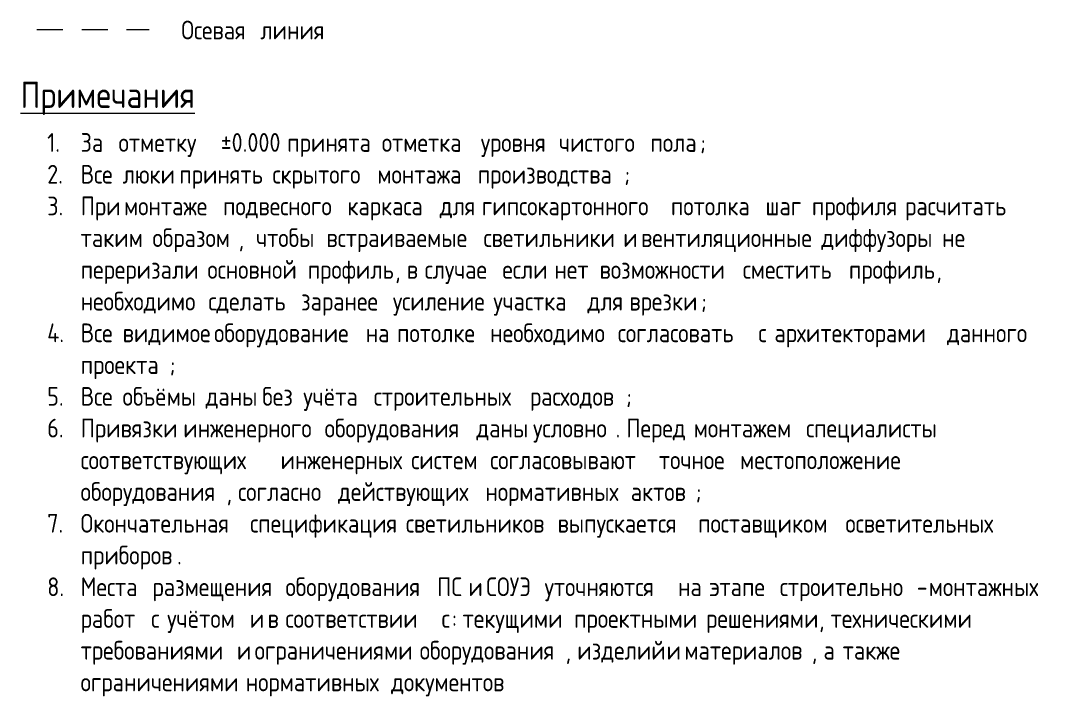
# Model space of a CAD drawing. Header units: millimetres. Extents: x 81303 to 275082, y -8553 to 29000.
# Drawn here: x 125732.9 to 125870, y 2999.4 to 3089.5 of the extents above; entities that cross this region are included whole.
import ezdxf

# ---------------------------------------------------------------- set-up
doc = ezdxf.new("R2010")
doc.units = ezdxf.units.MM
doc.linetypes.add('01 Штриховая _4 мм_', pattern=[6, 3.5, -2.5])
doc.layers.add('A-DETL-3', color=7, linetype='01 Штриховая _4 мм_', lineweight=9)
doc.layers.add('G-ANNO-TEXT', color=7, linetype='Continuous', lineweight=9)
doc.styles.add('GOST Common_2', font='GOST_Common.ttf', dxfattribs={"width": 0.9, "height": 3.5})
doc.styles.add('GOST Common_3', font='GOST_Common.ttf', dxfattribs={"width": 0.9, "height": 2.5})

msp = doc.modelspace()

# ---------------------------------------------------------------- linework, layer by layer
at = {"layer": 'A-DETL-3'}
msp.add_line((125735.1, 3088.35), (125750.1, 3088.35), dxfattribs=at)

# ---------------------------------------------------------------- texts
at = {"layer": 'G-ANNO-TEXT', "attachment_point": 1}
for s, insert, char_height, width, style in [('Осевая', (125754.4, 3089.53), 2.5, 11.8329, 'GOST Common_3'), ('\\fGOST Common|b0|i0|c204|p34|;\\W.9; ', (125764.16, 3089.53), 2.5, 0.938, 'GOST Common_3'), ('линия', (125764.93, 3089.53), 2.5, 9.7405, 'GOST Common_3'), ('\\LПримечания', (125732.94, 3081.38), 3.5, 28.4278, 'GOST Common_2'), ('1.', (125736.5, 3074.53), 2.5, 5.4117, 'GOST Common_3'), ('За', (125740.96, 3074.53), 2.5, 4.257, 'GOST Common_3'), ('отметку', (125746.02, 3074.53), 2.5, 14.8633, 'GOST Common_3'), (' ±0.000 ', (125758.28, 3074.53), 2.5, 12.4101, 'GOST Common_3'), ('принята', (125768.52, 3074.53), 2.5, 14.3582, 'GOST Common_3'), ('\\fGOST Common|b0|i0|c204|p34|;\\W.9; ', (125780.37, 3074.53), 2.5, 0.938, 'GOST Common_3'), ('отметка', (125781.14, 3074.53), 2.5, 15.0797, 'GOST Common_3'), ('\\fGOST Common|b0|i0|c204|p34|;\\W.9; ', (125793.59, 3074.53), 2.5, 0.938, 'GOST Common_3'), ('уровня', (125794.36, 3074.53), 2.5, 11.6886, 'GOST Common_3'), ('\\fGOST Common|b0|i0|c204|p34|;\\W.9; ', (125804, 3074.53), 2.5, 0.938, 'GOST Common_3'), ('чистого', (125804.78, 3074.53), 2.5, 13.8532, 'GOST Common_3'), ('\\fGOST Common|b0|i0|c204|p34|;\\W.9; ', (125816.21, 3074.53), 2.5, 0.938, 'GOST Common_3'), ('пола', (125816.98, 3074.53), 2.5, 8.0089, 'GOST Common_3'), ('\\fGOST Common|b0|i0|c204|p34|;\\W.9;;', (125823.59, 3074.53), 2.5, 0.938, 'GOST Common_3'), ('2.', (125736.5, 3070.29), 2.5, 5.4117, 'GOST Common_3'), ('Все', (125740.96, 3070.29), 2.5, 5.8443, 'GOST Common_3'), ('\\fGOST Common|b0|i0|c204|p34|;\\W.9; ', (125745.78, 3070.29), 2.5, 0.938, 'GOST Common_3'), ('люки', (125746.56, 3070.29), 2.5, 8.2253, 'GOST Common_3'), ('\\fGOST Common|b0|i0|c204|p34|;\\W.9; ', (125753.34, 3070.29), 2.5, 0.938, 'GOST Common_3'), ('принять', (125754.12, 3070.29), 2.5, 14.1418, 'GOST Common_3'), ('\\fGOST Common|b0|i0|c204|p34|;\\W.9; ', (125765.79, 3070.29), 2.5, 0.938, 'GOST Common_3'), ('скрытого', (125766.56, 3070.29), 2.5, 16.0177, 'GOST Common_3'), ('\\fGOST Common|b0|i0|c204|p34|;\\W.9; ', (125779.78, 3070.29), 2.5, 0.938, 'GOST Common_3'), ('монтажа', (125780.55, 3070.29), 2.5, 15.2962, 'GOST Common_3'), ('\\fGOST Common|b0|i0|c204|p34|;\\W.9; ', (125793.17, 3070.29), 2.5, 0.938, 'GOST Common_3'), ('производства', (125793.94, 3070.29), 2.5, 23.6658, 'GOST Common_3'), ('\\fGOST Common|b0|i0|c204|p34|;\\W.9;;', (125813.47, 3070.29), 2.5, 0.938, 'GOST Common_3'), ('3.', (125736.5, 3066.06), 2.5, 5.4117, 'GOST Common_3'), ('При', (125740.96, 3066.06), 2.5, 6.0608, 'GOST Common_3'), ('\\fGOST Common|b0|i0|c204|p34|;\\W.9; ', (125745.96, 3066.06), 2.5, 0.938, 'GOST Common_3'), ('монтаже', (125746.74, 3066.06), 2.5, 15.0797, 'GOST Common_3'), ('\\fGOST Common|b0|i0|c204|p34|;\\W.9; ', (125759.18, 3066.06), 2.5, 0.938, 'GOST Common_3'), ('подвесного', (125759.95, 3066.06), 2.5, 19.1924, 'GOST Common_3'), ('\\fGOST Common|b0|i0|c204|p34|;\\W.9; ', (125775.79, 3066.06), 2.5, 0.938, 'GOST Common_3'), ('каркаса', (125776.56, 3066.06), 2.5, 13.9975, 'GOST Common_3'), ('\\fGOST Common|b0|i0|c204|p34|;\\W.9; ', (125788.11, 3066.06), 2.5, 0.938, 'GOST Common_3'), ('для', (125788.88, 3066.06), 2.5, 5.8443, 'GOST Common_3'), ('\\fGOST Common|b0|i0|c204|p34|;\\W.9; ', (125793.71, 3066.06), 2.5, 0.938, 'GOST Common_3'), ('гипсокартонного', (125794.48, 3066.06), 2.5, 29.6544, 'GOST Common_3'), ('\\fGOST Common|b0|i0|c204|p34|;\\W.9; ', (125818.95, 3066.06), 2.5, 0.938, 'GOST Common_3'), ('потолка', (125819.72, 3066.06), 2.5, 14.3582, 'GOST Common_3'), ('\\fGOST Common|b0|i0|c204|p34|;\\W.9; ', (125831.57, 3066.06), 2.5, 0.938, 'GOST Common_3'), ('шаг', (125832.34, 3066.06), 2.5, 6.5658, 'GOST Common_3'), ('\\fGOST Common|b0|i0|c204|p34|;\\W.9; ', (125837.76, 3066.06), 2.5, 0.938, 'GOST Common_3'), ('профиля', (125838.53, 3066.06), 2.5, 14.1418, 'GOST Common_3'), ('\\fGOST Common|b0|i0|c204|p34|;\\W.9; ', (125850.2, 3066.06), 2.5, 0.938, 'GOST Common_3'), ('расчитать', (125850.97, 3066.06), 2.5, 18.6873, 'GOST Common_3'), ('\\fGOST Common|b0|i0|c204|p34|;\\W.9; ', (125866.39, 3066.06), 2.5, 0.938, 'GOST Common_3'), ('\\fGOST Common|b0|i0|c204|p34|;\\W.9; ', (125749.77, 3061.83), 2.5, 0.938, 'GOST Common_3'), ('образом', (125750.55, 3061.83), 2.5, 13.9253, 'GOST Common_3'), ('чтобы', (125764.36, 3061.83), 2.5, 10.462, 'GOST Common_3'), ('\\fGOST Common|b0|i0|c204|p34|;\\W.9; ', (125772.99, 3061.83), 2.5, 0.938, 'GOST Common_3'), ('\\fGOST Common|b0|i0|c204|p34|;\\W.9; ', (125793.94, 3061.83), 2.5, 0.938, 'GOST Common_3'), ('\\fGOST Common|b0|i0|c204|p34|;\\W.9; ', (125812.58, 3061.83), 2.5, 0.938, 'GOST Common_3'), ('\\fGOST Common|b0|i0|c204|p34|;\\W.9; ', (125814.96, 3061.83), 2.5, 0.938, 'GOST Common_3'), ('\\fGOST Common|b0|i0|c204|p34|;\\W.9; ', (125839.01, 3061.83), 2.5, 0.938, 'GOST Common_3'), ('диффузоры', (125839.78, 3061.83), 2.5, 18.6152, 'GOST Common_3'), ('\\fGOST Common|b0|i0|c204|p34|;\\W.9; ', (125855.14, 3061.83), 2.5, 0.938, 'GOST Common_3'), ('\\fGOST Common|b0|i0|c204|p34|;\\W.9; ', (125859.13, 3061.83), 2.5, 0.938, 'GOST Common_3'), ('таким', (125740.96, 3061.83), 2.5, 10.6785, 'GOST Common_3'), ('встраиваемые', (125773.76, 3061.83), 2.5, 24.4595, 'GOST Common_3'), ('светильники', (125794.72, 3061.83), 2.5, 21.6456, 'GOST Common_3'), ('\\fGOST Common|b0|i0|c204|p34|;\\W.9;и', (125813.35, 3061.83), 2.5, 1.9481, 'GOST Common_3'), ('вентиляционные', (125815.73, 3061.83), 2.5, 28.2114, 'GOST Common_3'), ('не', (125855.92, 3061.83), 2.5, 3.8962, 'GOST Common_3'), (',  ', (125762.04, 3061.83), 2.5, 2.8139, 'GOST Common_3'), ('переризали', (125740.96, 3057.59), 2.5, 19.5532, 'GOST Common_3'), ('\\fGOST Common|b0|i0|c204|p34|;\\W.9; ', (125757.09, 3057.59), 2.5, 0.938, 'GOST Common_3'), ('основной', (125757.87, 3057.59), 2.5, 15.2962, 'GOST Common_3'), ('\\fGOST Common|b0|i0|c204|p34|;\\W.9; ', (125770.49, 3057.59), 2.5, 0.938, 'GOST Common_3'), ('профиль', (125771.26, 3057.59), 2.5, 14.1418, 'GOST Common_3'), ('\\fGOST Common|b0|i0|c204|p34|;\\W.9; ', (125786.09, 3057.59), 2.5, 0.938, 'GOST Common_3'), ('\\fGOST Common|b0|i0|c204|p34|;\\W.9; ', (125796.44, 3057.59), 2.5, 0.938, 'GOST Common_3'), ('\\fGOST Common|b0|i0|c204|p34|;\\W.9; ', (125803.41, 3057.59), 2.5, 0.938, 'GOST Common_3'), ('\\fGOST Common|b0|i0|c204|p34|;\\W.9; ', (125809.42, 3057.59), 2.5, 0.938, 'GOST Common_3'), ('возможности', (125810.2, 3057.59), 2.5, 22.2228, 'GOST Common_3'), ('\\fGOST Common|b0|i0|c204|p34|;\\W.9; ', (125828.53, 3057.59), 2.5, 0.938, 'GOST Common_3'), ('\\fGOST Common|b0|i0|c204|p34|;\\W.9; ', (125842.7, 3057.59), 2.5, 0.938, 'GOST Common_3'), ('профиль', (125843.47, 3057.59), 2.5, 14.1418, 'GOST Common_3'), ('\\fGOST Common|b0|i0|c204|p34|;\\W.9;в', (125784.48, 3057.59), 2.5, 1.9481, 'GOST Common_3'), ('случае', (125786.86, 3057.59), 2.5, 11.6165, 'GOST Common_3'), ('если', (125797.22, 3057.59), 2.5, 7.5038, 'GOST Common_3'), ('нет', (125804.18, 3057.59), 2.5, 6.3494, 'GOST Common_3'), ('сместить', (125829.31, 3057.59), 2.5, 16.2342, 'GOST Common_3'), (', ', (125782.93, 3057.59), 2.5, 1.8759, 'GOST Common_3'), (', ', (125855.14, 3057.59), 2.5, 1.8759, 'GOST Common_3'), ('необходимо', (125740.96, 3053.36), 2.5, 19.6975, 'GOST Common_3'), ('\\fGOST Common|b0|i0|c204|p34|;\\W.9; ', (125757.21, 3053.36), 2.5, 0.938, 'GOST Common_3'), ('\\fGOST Common|b0|i0|c204|p34|;\\W.9; ', (125769.6, 3053.36), 2.5, 0.938, 'GOST Common_3'), ('заранее', (125770.37, 3053.36), 2.5, 13.9253, 'GOST Common_3'), ('\\fGOST Common|b0|i0|c204|p34|;\\W.9; ', (125781.86, 3053.36), 2.5, 0.938, 'GOST Common_3'), ('\\fGOST Common|b0|i0|c204|p34|;\\W.9; ', (125795.25, 3053.36), 2.5, 0.938, 'GOST Common_3'), ('\\fGOST Common|b0|i0|c204|p34|;\\W.9; ', (125807.81, 3053.36), 2.5, 0.938, 'GOST Common_3'), ('\\fGOST Common|b0|i0|c204|p34|;\\W.9; ', (125813.41, 3053.36), 2.5, 0.938, 'GOST Common_3'), ('врезки', (125814.18, 3053.36), 2.5, 11.5443, 'GOST Common_3'), ('сделать', (125757.99, 3053.36), 2.5, 14.0696, 'GOST Common_3'), ('усиление', (125782.63, 3053.36), 2.5, 15.2962, 'GOST Common_3'), ('участка', (125796.03, 3053.36), 2.5, 14.2861, 'GOST Common_3'), ('для', (125808.59, 3053.36), 2.5, 5.8443, 'GOST Common_3'), ('\\fGOST Common|b0|i0|c204|p34|;\\W.9;;', (125823.71, 3053.36), 2.5, 0.938, 'GOST Common_3'), ('4.', (125736.5, 3049.13), 2.5, 5.4117, 'GOST Common_3'), ('Все', (125740.96, 3049.13), 2.5, 5.8443, 'GOST Common_3'), ('\\fGOST Common|b0|i0|c204|p34|;\\W.9; ', (125745.78, 3049.13), 2.5, 0.938, 'GOST Common_3'), ('\\fGOST Common|b0|i0|c204|p34|;\\W.9; ', (125757.99, 3049.13), 2.5, 0.938, 'GOST Common_3'), ('оборудование', (125758.76, 3049.13), 2.5, 23.5937, 'GOST Common_3'), ('\\fGOST Common|b0|i0|c204|p34|;\\W.9; ', (125778.23, 3049.13), 2.5, 0.938, 'GOST Common_3'), ('\\fGOST Common|b0|i0|c204|p34|;\\W.9; ', (125782.39, 3049.13), 2.5, 0.938, 'GOST Common_3'), ('\\fGOST Common|b0|i0|c204|p34|;\\W.9; ', (125794.84, 3049.13), 2.5, 0.938, 'GOST Common_3'), ('необходимо', (125795.61, 3049.13), 2.5, 19.6975, 'GOST Common_3'), ('\\fGOST Common|b0|i0|c204|p34|;\\W.9; ', (125811.86, 3049.13), 2.5, 0.938, 'GOST Common_3'), ('\\fGOST Common|b0|i0|c204|p34|;\\W.9; ', (125830.62, 3049.13), 2.5, 0.938, 'GOST Common_3'), ('\\fGOST Common|b0|i0|c204|p34|;\\W.9; ', (125832.76, 3049.13), 2.5, 0.938, 'GOST Common_3'), ('\\fGOST Common|b0|i0|c204|p34|;\\W.9; ', (125855.8, 3049.13), 2.5, 0.938, 'GOST Common_3'), ('\\fGOST Common|b0|i0|c204|p34|;\\W.9; ', (125868, 3049.13), 2.5, 0.938, 'GOST Common_3'), ('видимое', (125746.56, 3049.13), 2.5, 13.8532, 'GOST Common_3'), ('на', (125779, 3049.13), 2.5, 4.1127, 'GOST Common_3'), ('потолке', (125783.17, 3049.13), 2.5, 14.1418, 'GOST Common_3'), ('согласовать', (125812.64, 3049.13), 2.5, 21.7899, 'GOST Common_3'), ('\\fGOST Common|b0|i0|c204|p34|;\\W.9;с', (125831.39, 3049.13), 2.5, 1.6595, 'GOST Common_3'), ('архитекторами', (125833.53, 3049.13), 2.5, 26.9848, 'GOST Common_3'), ('данного', (125856.57, 3049.13), 2.5, 13.8532, 'GOST Common_3'), ('проекта', (125740.96, 3044.89), 2.5, 14.3582, 'GOST Common_3'), ('\\fGOST Common|b0|i0|c204|p34|;\\W.9;;', (125752.81, 3044.89), 2.5, 0.938, 'GOST Common_3'), ('5.', (125736.5, 3040.66), 2.5, 5.4117, 'GOST Common_3'), ('Все', (125740.96, 3040.66), 2.5, 5.8443, 'GOST Common_3'), ('\\fGOST Common|b0|i0|c204|p34|;\\W.9; ', (125745.78, 3040.66), 2.5, 0.938, 'GOST Common_3'), ('объёмы', (125746.56, 3040.66), 2.5, 12.4823, 'GOST Common_3'), ('\\fGOST Common|b0|i0|c204|p34|;\\W.9; ', (125756.86, 3040.66), 2.5, 0.938, 'GOST Common_3'), ('\\fGOST Common|b0|i0|c204|p34|;\\W.9; ', (125764.42, 3040.66), 2.5, 0.938, 'GOST Common_3'), ('без', (125765.19, 3040.66), 2.5, 5.7, 'GOST Common_3'), ('\\fGOST Common|b0|i0|c204|p34|;\\W.9; ', (125769.89, 3040.66), 2.5, 0.938, 'GOST Common_3'), ('\\fGOST Common|b0|i0|c204|p34|;\\W.9; ', (125779.3, 3040.66), 2.5, 0.938, 'GOST Common_3'), ('\\fGOST Common|b0|i0|c204|p34|;\\W.9; ', (125800.14, 3040.66), 2.5, 0.938, 'GOST Common_3'), ('даны', (125757.63, 3040.66), 2.5, 8.2253, 'GOST Common_3'), ('учёта', (125770.67, 3040.66), 2.5, 10.462, 'GOST Common_3'), ('строительных', (125780.07, 3040.66), 2.5, 24.3152, 'GOST Common_3'), ('расходов', (125800.91, 3040.66), 2.5, 15.5127, 'GOST Common_3'), ('\\fGOST Common|b0|i0|c204|p34|;\\W.9;;', (125813.71, 3040.66), 2.5, 0.938, 'GOST Common_3'), ('6.', (125736.5, 3036.43), 2.5, 5.4117, 'GOST Common_3'), ('Привязки', (125740.96, 3036.43), 2.5, 15.657, 'GOST Common_3'), ('\\fGOST Common|b0|i0|c204|p34|;\\W.9; ', (125753.88, 3036.43), 2.5, 0.938, 'GOST Common_3'), ('инженерного', (125754.65, 3036.43), 2.5, 21.9342, 'GOST Common_3'), ('\\fGOST Common|b0|i0|c204|p34|;\\W.9; ', (125772.75, 3036.43), 2.5, 0.938, 'GOST Common_3'), ('оборудования', (125773.52, 3036.43), 2.5, 23.5937, 'GOST Common_3'), ('\\fGOST Common|b0|i0|c204|p34|;\\W.9; ', (125792.99, 3036.43), 2.5, 0.938, 'GOST Common_3'), ('даны', (125793.77, 3036.43), 2.5, 8.2253, 'GOST Common_3'), ('\\fGOST Common|b0|i0|c204|p34|;\\W.9; ', (125800.55, 3036.43), 2.5, 0.938, 'GOST Common_3'), ('условно', (125801.33, 3036.43), 2.5, 13.3481, 'GOST Common_3'), ('Перед', (125813.77, 3036.43), 2.5, 9.957, 'GOST Common_3'), ('\\fGOST Common|b0|i0|c204|p34|;\\W.9; ', (125821.98, 3036.43), 2.5, 0.938, 'GOST Common_3'), ('монтажем', (125822.76, 3036.43), 2.5, 17.2443, 'GOST Common_3'), ('\\fGOST Common|b0|i0|c204|p34|;\\W.9; ', (125836.99, 3036.43), 2.5, 0.938, 'GOST Common_3'), ('специалисты', (125837.76, 3036.43), 2.5, 22.0063, 'GOST Common_3'), ('\\fGOST Common|b0|i0|c204|p34|;\\W.9; ', (125855.92, 3036.43), 2.5, 0.938, 'GOST Common_3'), ('. ', (125812.34, 3036.43), 2.5, 1.7316, 'GOST Common_3'), ('соответствующих', (125740.96, 3032.19), 2.5, 31.3861, 'GOST Common_3'), ('\\fGOST Common|b0|i0|c204|p34|;\\W.9; ', (125766.86, 3032.19), 2.5, 0.938, 'GOST Common_3'), ('инженерных', (125767.63, 3032.19), 2.5, 20.2025, 'GOST Common_3'), ('\\fGOST Common|b0|i0|c204|p34|;\\W.9; ', (125784.3, 3032.19), 2.5, 0.938, 'GOST Common_3'), ('систем', (125785.07, 3032.19), 2.5, 11.8329, 'GOST Common_3'), ('\\fGOST Common|b0|i0|c204|p34|;\\W.9; ', (125794.84, 3032.19), 2.5, 0.938, 'GOST Common_3'), ('согласовывают', (125795.61, 3032.19), 2.5, 26.3354, 'GOST Common_3'), ('\\fGOST Common|b0|i0|c204|p34|;\\W.9; ', (125817.34, 3032.19), 2.5, 0.938, 'GOST Common_3'), ('точное', (125818.11, 3032.19), 2.5, 12.1937, 'GOST Common_3'), ('\\fGOST Common|b0|i0|c204|p34|;\\W.9; ', (125828.17, 3032.19), 2.5, 0.938, 'GOST Common_3'), ('местоположение', (125828.95, 3032.19), 2.5, 28.2114, 'GOST Common_3'), ('\\fGOST Common|b0|i0|c204|p34|;\\W.9; ', (125852.23, 3032.19), 2.5, 0.938, 'GOST Common_3'), ('оборудования', (125740.96, 3027.96), 2.5, 23.5937, 'GOST Common_3'), ('согласно', (125761.98, 3027.96), 2.5, 15.224, 'GOST Common_3'), ('\\fGOST Common|b0|i0|c204|p34|;\\W.9; ', (125774.54, 3027.96), 2.5, 0.938, 'GOST Common_3'), ('действующих', (125775.31, 3027.96), 2.5, 22.8721, 'GOST Common_3'), ('\\fGOST Common|b0|i0|c204|p34|;\\W.9; ', (125794.18, 3027.96), 2.5, 0.938, 'GOST Common_3'), ('нормативных', (125794.96, 3027.96), 2.5, 22.5835, 'GOST Common_3'), ('\\fGOST Common|b0|i0|c204|p34|;\\W.9; ', (125813.59, 3027.96), 2.5, 0.938, 'GOST Common_3'), ('актов', (125814.36, 3027.96), 2.5, 10.462, 'GOST Common_3'), ('\\fGOST Common|b0|i0|c204|p34|;\\W.9;;', (125823, 3027.96), 2.5, 0.938, 'GOST Common_3'), (', ', (125760.43, 3027.96), 2.5, 1.8759, 'GOST Common_3'), ('7.', (125736.5, 3023.73), 2.5, 5.4117, 'GOST Common_3'), ('Окончательная', (125740.96, 3023.73), 2.5, 26.4797, 'GOST Common_3'), ('\\fGOST Common|b0|i0|c204|p34|;\\W.9; ', (125762.81, 3023.73), 2.5, 0.938, 'GOST Common_3'), ('спецификация', (125763.58, 3023.73), 2.5, 24.243, 'GOST Common_3'), ('\\fGOST Common|b0|i0|c204|p34|;\\W.9; ', (125783.59, 3023.73), 2.5, 0.938, 'GOST Common_3'), ('светильников', (125784.36, 3023.73), 2.5, 23.5937, 'GOST Common_3'), ('\\fGOST Common|b0|i0|c204|p34|;\\W.9; ', (125803.83, 3023.73), 2.5, 0.938, 'GOST Common_3'), ('выпускается', (125804.6, 3023.73), 2.5, 21.7899, 'GOST Common_3'), ('\\fGOST Common|b0|i0|c204|p34|;\\W.9; ', (125822.58, 3023.73), 2.5, 0.938, 'GOST Common_3'), ('поставщиком', (125823.35, 3023.73), 2.5, 22.8721, 'GOST Common_3'), ('\\fGOST Common|b0|i0|c204|p34|;\\W.9; ', (125842.22, 3023.73), 2.5, 0.938, 'GOST Common_3'), ('осветительных', (125843, 3023.73), 2.5, 26.2633, 'GOST Common_3'), ('\\fGOST Common|b0|i0|c204|p34|;\\W.9; ', (125864.67, 3023.73), 2.5, 0.938, 'GOST Common_3'), ('приборов', (125740.96, 3019.49), 2.5, 15.5848, 'GOST Common_3'), ('\\fGOST Common|b0|i0|c204|p34|;\\W.9;.', (125753.82, 3019.49), 2.5, 0.7937, 'GOST Common_3'), ('8.', (125736.5, 3015.26), 2.5, 5.4117, 'GOST Common_3'), ('Места', (125740.96, 3015.26), 2.5, 10.6785, 'GOST Common_3'), ('\\fGOST Common|b0|i0|c204|p34|;\\W.9; ', (125749.77, 3015.26), 2.5, 0.938, 'GOST Common_3'), ('размещения', (125750.55, 3015.26), 2.5, 20.5633, 'GOST Common_3'), ('\\fGOST Common|b0|i0|c204|p34|;\\W.9; ', (125767.51, 3015.26), 2.5, 0.938, 'GOST Common_3'), ('оборудования', (125768.29, 3015.26), 2.5, 23.5937, 'GOST Common_3'), ('\\fGOST Common|b0|i0|c204|p34|;\\W.9; ', (125787.75, 3015.26), 2.5, 0.938, 'GOST Common_3'), ('ПС', (125788.53, 3015.26), 2.5, 4.1127, 'GOST Common_3'), ('\\fGOST Common|b0|i0|c204|p34|;\\W.9; ', (125791.92, 3015.26), 2.5, 0.938, 'GOST Common_3'), ('\\fGOST Common|b0|i0|c204|p34|;\\W.9; ', (125794.3, 3015.26), 2.5, 0.938, 'GOST Common_3'), ('СОУЭ', (125795.08, 3015.26), 2.5, 8.5139, 'GOST Common_3'), ('\\fGOST Common|b0|i0|c204|p34|;\\W.9; ', (125802.1, 3015.26), 2.5, 0.938, 'GOST Common_3'), ('уточняются', (125802.87, 3015.26), 2.5, 20.6354, 'GOST Common_3'), ('\\fGOST Common|b0|i0|c204|p34|;\\W.9; ', (125819.9, 3015.26), 2.5, 0.938, 'GOST Common_3'), ('на', (125820.67, 3015.26), 2.5, 4.1127, 'GOST Common_3'), ('\\fGOST Common|b0|i0|c204|p34|;\\W.9; ', (125824.07, 3015.26), 2.5, 0.938, 'GOST Common_3'), ('\\fGOST Common|b0|i0|c204|p34|;\\W.9; ', (125833.47, 3015.26), 2.5, 0.938, 'GOST Common_3'), ('строительно', (125834.25, 3015.26), 2.5, 22.1506, 'GOST Common_3'), ('монтажных', (125854.13, 3015.26), 2.5, 19.1924, 'GOST Common_3'), ('\\fGOST Common|b0|i0|c204|p34|;\\W.9; ', (125869.97, 3015.26), 2.5, 0.938, 'GOST Common_3'), ('\\fGOST Common|b0|i0|c204|p34|;\\W.9;и', (125792.69, 3015.26), 2.5, 1.9481, 'GOST Common_3'), ('этапе', (125824.84, 3015.26), 2.5, 10.462, 'GOST Common_3'), ('\\fGOST Common|b0|i0|c204|p34|;\\W.9;-', (125852.52, 3015.26), 2.5, 1.9481, 'GOST Common_3'), ('работ', (125740.96, 3011.03), 2.5, 10.462, 'GOST Common_3'), ('\\fGOST Common|b0|i0|c204|p34|;\\W.9; ', (125749.59, 3011.03), 2.5, 0.938, 'GOST Common_3'), ('\\fGOST Common|b0|i0|c204|p34|;\\W.9; ', (125751.74, 3011.03), 2.5, 0.938, 'GOST Common_3'), ('учётом', (125752.51, 3011.03), 2.5, 12.4101, 'GOST Common_3'), ('\\fGOST Common|b0|i0|c204|p34|;\\W.9; ', (125762.75, 3011.03), 2.5, 0.938, 'GOST Common_3'), ('\\fGOST Common|b0|i0|c204|p34|;\\W.9; ', (125765.13, 3011.03), 2.5, 0.938, 'GOST Common_3'), ('\\fGOST Common|b0|i0|c204|p34|;\\W.9; ', (125767.51, 3011.03), 2.5, 0.938, 'GOST Common_3'), ('\\fGOST Common|b0|i0|c204|p34|;\\W.9; ', (125788.35, 3011.03), 2.5, 0.938, 'GOST Common_3'), ('\\fGOST Common|b0|i0|c204|p34|;\\W.9; ', (125806.03, 3011.03), 2.5, 0.938, 'GOST Common_3'), ('\\fGOST Common|b0|i0|c204|p34|;\\W.9; ', (125823.65, 3011.03), 2.5, 0.938, 'GOST Common_3'), ('\\fGOST Common|b0|i0|c204|p34|;\\W.9; ', (125860.68, 3011.03), 2.5, 0.938, 'GOST Common_3'), ('\\fGOST Common|b0|i0|c204|p34|;\\W.9;с', (125750.37, 3011.03), 2.5, 1.6595, 'GOST Common_3'), ('\\fGOST Common|b0|i0|c204|p34|;\\W.9;и', (125763.52, 3011.03), 2.5, 1.9481, 'GOST Common_3'), ('\\fGOST Common|b0|i0|c204|p34|;\\W.9;в', (125765.9, 3011.03), 2.5, 1.9481, 'GOST Common_3'), ('соответствии', (125768.29, 3011.03), 2.5, 24.3152, 'GOST Common_3'), ('\\fGOST Common|b0|i0|c204|p34|;\\W.9;с', (125789.12, 3011.03), 2.5, 1.6595, 'GOST Common_3'), (': ', (125790.49, 3011.03), 2.5, 1.7316, 'GOST Common_3'), ('текущими', (125791.92, 3011.03), 2.5, 17.1, 'GOST Common_3'), ('проектными', (125806.8, 3011.03), 2.5, 20.419, 'GOST Common_3'), ('решениями', (125824.42, 3011.03), 2.5, 18.2544, 'GOST Common_3'), ('техническими', (125841.03, 3011.03), 2.5, 23.8101, 'GOST Common_3'), (', ', (125839.49, 3011.03), 2.5, 1.8759, 'GOST Common_3'), ('требованиями', (125740.96, 3006.79), 2.5, 24.3152, 'GOST Common_3'), ('\\fGOST Common|b0|i0|c204|p34|;\\W.9; ', (125761.02, 3006.79), 2.5, 0.938, 'GOST Common_3'), ('\\fGOST Common|b0|i0|c204|p34|;\\W.9; ', (125763.4, 3006.79), 2.5, 0.938, 'GOST Common_3'), ('\\fGOST Common|b0|i0|c204|p34|;\\W.9; ', (125785.43, 3006.79), 2.5, 0.938, 'GOST Common_3'), ('оборудования', (125786.2, 3006.79), 2.5, 23.5937, 'GOST Common_3'), ('изделий', (125807.22, 3006.79), 2.5, 13.4924, 'GOST Common_3'), ('\\fGOST Common|b0|i0|c204|p34|;\\W.9; ', (125818.35, 3006.79), 2.5, 0.938, 'GOST Common_3'), ('\\fGOST Common|b0|i0|c204|p34|;\\W.9; ', (125820.73, 3006.79), 2.5, 0.938, 'GOST Common_3'), ('\\fGOST Common|b0|i0|c204|p34|;\\W.9; ', (125841.87, 3006.79), 2.5, 0.938, 'GOST Common_3'), ('\\fGOST Common|b0|i0|c204|p34|;\\W.9; ', (125851.69, 3006.79), 2.5, 0.938, 'GOST Common_3'), ('\\fGOST Common|b0|i0|c204|p34|;\\W.9;и', (125761.8, 3006.79), 2.5, 1.9481, 'GOST Common_3'), ('ограничениями', (125764.18, 3006.79), 2.5, 25.7582, 'GOST Common_3'), ('\\fGOST Common|b0|i0|c204|p34|;\\W.9;и', (125819.13, 3006.79), 2.5, 1.9481, 'GOST Common_3'), ('материалов', (125821.51, 3006.79), 2.5, 20.6354, 'GOST Common_3'), ('\\fGOST Common|b0|i0|c204|p34|;\\W.9;а', (125840.08, 3006.79), 2.5, 2.1646, 'GOST Common_3'), ('также', (125842.64, 3006.79), 2.5, 10.9671, 'GOST Common_3'), (', ', (125805.67, 3006.79), 2.5, 1.8759, 'GOST Common_3'), (', ', (125838.53, 3006.79), 2.5, 1.8759, 'GOST Common_3'), ('\\fGOST Common|b0|i0|c204|p34|;\\W.9; ', (125762.21, 3002.56), 2.5, 0.938, 'GOST Common_3'), ('\\fGOST Common|b0|i0|c204|p34|;\\W.9; ', (125781.62, 3002.56), 2.5, 0.938, 'GOST Common_3'), ('ограничениями', (125740.96, 3002.56), 2.5, 25.7582, 'GOST Common_3'), ('нормативных', (125762.99, 3002.56), 2.5, 22.5835, 'GOST Common_3'), ('документов', (125782.39, 3002.56), 2.5, 20.2025, 'GOST Common_3')]:
    msp.add_mtext(s, dxfattribs=dict(at, insert=insert, char_height=char_height, width=width, style=style))

doc.saveas('drawing.dxf')
